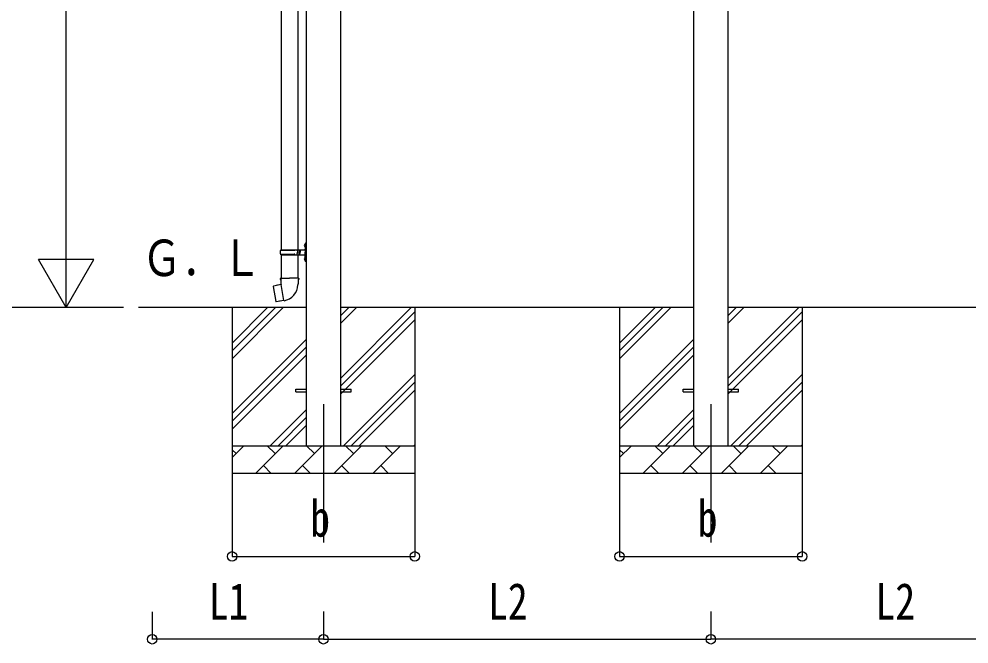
# Model space of a CAD drawing. Units: millimetres, scale not verified. Extents: x -16820 to 16820, y -11880 to 11880.
# Drawn here: x -5224 to -1792, y -3606 to -1346 of the extents above; entities that cross this region are included whole.
import ezdxf
from ezdxf.enums import TextEntityAlignment as Align

# ---------------------------------------------------------------- set-up
doc = ezdxf.new("R2010")
doc.units = ezdxf.units.MM
doc.header["$LTSCALE"] = 50
for name, color, linetype in [('0-4_YKK_12', 2, 'Continuous'), ('0-5_YKK_13', 4, 'Continuous'), ('0-6_YKK_A1', 4, 'Continuous'), ('0-7_YKK_D', 6, 'Continuous')]:
    doc.layers.add(name, color=color, linetype=linetype)
doc.styles.add('ＭＳ ゴシック', font='')
doc.styles.get('ＭＳ ゴシック').set_extended_font_data('MS Gothic')

msp = doc.modelspace()

# ---------------------------------------------------------------- linework, layer by layer
at = {"layer": '0-4_YKK_12'}
for p, q in [((-4124.42, -2739), (-4124.42, -3239)), ((-2724.42, -2739), (-2724.42, -3239))]:
    msp.add_line(p, q, dxfattribs=at)
at = {"layer": '0-5_YKK_13'}
for p, q in [((-4276.92, -1275.49), (-4276.92, -2180)), ((-4216.92, -1275.49), (-4216.92, -2180)), ((-4191.95, -2160.85), (-4191.32, -2160.85)), ((-4191.95, -2160.85), (-4191.95, -2169.15)), ((-4191.32, -2160.85), (-4191.32, -2169.15)), ((-4191.32, -2160.85), (-4190.92, -2161.25)), ((-4190.92, -2157), (-4187.92, -2155.5)), ((-4190.92, -2157), (-4190.92, -2189)), ((-4190.92, -2161.25), (-4190.92, -2168.75)), ((-4187.92, -2155.5), (-4187.92, -2189)), ((-4187.92, -2155.5), (-4186.92, -2155.5)), ((-4186.92, -2155.5), (-4186.92, -2189)), ((-4279.92, -2182), (-4229.59, -2182)), ((-4279.92, -2196), (-4229.59, -2196)), ((-4278.92, -2180), (-4192.92, -2180)), ((-4278.92, -2180), (-4278.92, -2182)), ((-4278.92, -2198), (-4278.92, -2196)), ((-4219.92, -2180), (-4219.92, -2184.5)), ((-4219.92, -2184.5), (-4217.92, -2184.5)), ((-4219.92, -2198), (-4219.92, -2193.5)), ((-4219.92, -2193.5), (-4217.92, -2193.5)), ((-4217.92, -2184.5), (-4217.92, -2189)), ((-4217.92, -2193.5), (-4217.92, -2189)), ((-4211.92, -2180), (-4211.92, -2189)), ((-4211.92, -2184.5), (-4208.92, -2184.5)), ((-4211.92, -2198), (-4211.92, -2189)), ((-4211.92, -2193.5), (-4208.92, -2193.5)), ((-4208.92, -2184.5), (-4208.92, -2189)), ((-4208.92, -2193.5), (-4208.92, -2189)), ((-4193.22, -2162.85), (-4191.18, -2163.85)), ((-4191.95, -2169.15), (-4191.32, -2169.15)), ((-4191.32, -2169.15), (-4190.92, -2168.75)), ((-4191.18, -2163.85), (-4190.57, -2165)), ((-4190.92, -2221), (-4190.92, -2189)), ((-4187.92, -2222.5), (-4187.92, -2189)), ((-4186.92, -2222.5), (-4186.92, -2189)), ((-4278.92, -2198), (-4192.92, -2198)), ((-4276.92, -2198), (-4276.92, -2282.93)), ((-4216.92, -2198), (-4216.92, -2282.93)), ((-4193.22, -2210.85), (-4191.18, -2211.85)), ((-4191.95, -2208.85), (-4191.32, -2208.85)), ((-4191.95, -2208.85), (-4191.95, -2217.15)), ((-4191.95, -2217.15), (-4191.32, -2217.15)), ((-4191.32, -2208.85), (-4191.32, -2217.15)), ((-4191.32, -2208.85), (-4190.92, -2209.25)), ((-4191.32, -2217.15), (-4190.92, -2216.75)), ((-4191.18, -2211.85), (-4190.57, -2213)), ((-4190.92, -2209.25), (-4190.92, -2216.75)), ((-4190.92, -2221), (-4187.92, -2222.5)), ((-4187.92, -2222.5), (-4186.92, -2222.5)), ((-4278.77, -2282.93), (-4280.92, -2283.71)), ((-4280.92, -2283.71), (-4280.92, -2287.33)), ((-4280.92, -2287.33), (-4278.68, -2288.14)), ((-4278.77, -2282.93), (-4246.92, -2282.93)), ((-4278.77, -2282.93), (-4278.68, -2288.14)), ((-4278.68, -2288.14), (-4278.42, -2302.93)), ((-4215.07, -2282.93), (-4246.92, -2282.93)), ((-4212.92, -2287.33), (-4215.16, -2288.14)), ((-4215.07, -2282.93), (-4212.92, -2283.71)), ((-4212.92, -2283.71), (-4212.92, -2287.33)), ((-4305.38, -2311.38), (-4306.19, -2312.55)), ((-4306.19, -2312.55), (-4296.57, -2367.11)), ((-4277.51, -2306.13), (-4305.38, -2311.38)), ((-4292.64, -2308.78), (-4292.85, -2309.02)), ((-4278.42, -2302.93), (-4277.07, -2304.93)), ((-4267.16, -2363.42), (-4277.29, -2305.95)), ((-4277.27, -2305.13), (-4277.27, -2305.83)), ((-4277.07, -2304.93), (-4277.1, -2304.93)), ((-4216.73, -2304.87), (-4216.81, -2307.03)), ((-4215.42, -2302.93), (-4216.73, -2304.87)), ((-4282.55, -2366.02), (-4282.83, -2365.86)), ((-4266.85, -2364.19), (-4267.1, -2363.52)), ((-4224.42, -2684.5), (-4186.92, -2684.5)), ((-4224.42, -2693.5), (-4224.42, -2684.5)), ((-4224.42, -2693.5), (-4186.92, -2693.5)), ((-4061.92, -2684.5), (-4024.42, -2684.5)), ((-4061.92, -2693.5), (-4024.42, -2693.5)), ((-4024.42, -2693.5), (-4024.42, -2684.5)), ((-2824.42, -2684.5), (-2786.92, -2684.5)), ((-2824.42, -2693.5), (-2824.42, -2684.5)), ((-2824.42, -2693.5), (-2786.92, -2693.5)), ((-2661.92, -2684.5), (-2624.42, -2684.5)), ((-2661.92, -2693.5), (-2624.42, -2693.5)), ((-2624.42, -2693.5), (-2624.42, -2684.5))]:
    msp.add_line(p, q, dxfattribs=at)
for points in [[(-4193.22, -2167.15), (-4191.18, -2166.15), (-4190.57, -2165)], [(-4193.22, -2215.15), (-4191.18, -2214.15), (-4190.57, -2213)], [(-4215.07, -2282.93), (-4215.16, -2288.14), (-4215.42, -2302.93)], [(-4290.39, -2308.56), (-4290.67, -2308.4), (-4292.64, -2308.78)], [(-4267.43, -2363.33), (-4295.41, -2367.93), (-4296.57, -2367.11)], [(-4280.36, -2365.46), (-4280.57, -2365.69), (-4282.55, -2366.02)]]:
    msp.add_lwpolyline(points, dxfattribs=at)
for centre, radius, start, end in [((-4187.62, -2165), 6, 136.21765, 223.78235), ((-4231.17, -2189), 49.25, 171.82876, 180.00002), ((-4231.17, -2189), 49.25, 180.00002, 188.17127), ((-4229.59, -2180), 2, 270, 359.99998), ((-4229.59, -2198), 2, 0.00005, 90.00004), ((-4192.92, -2178), 2, 270, 359.99998), ((-4187.62, -2213), 6, 136.21765, 223.78235), ((-4192.92, -2200), 2, 0.00005, 90.00004), ((-4277.57, -2305.83), 0.3, 280.66842, 0), ((-4277.07, -2305.13), 0.2, 100, 180), ((-4277.07, -2304.93), 60.3, 279.96938, 358), ((-4267.38, -2363.63), 0.3, 20, 99.33158), ((-4266.67, -2364.12), 0.2, 200, 279.96938)]:
    msp.add_arc(centre, radius, start, end, dxfattribs=at)
at = {"layer": '0-6_YKK_A1'}
for p, q in [((-2786.92, -44.83), (-2786.92, -2889)), ((-2661.92, -2889), (-2661.92, -44.83)), ((-4186.92, -91.5), (-4186.92, -2889)), ((-4061.92, -2889), (-4061.92, -91.5)), ((-4186.92, -2389), (-4793.15, -2389)), ((-4454.42, -2389), (-4454.42, -2989)), ((-4454.42, -2574.05), (-4269.37, -2389)), ((-4454.42, -2545.77), (-4297.65, -2389)), ((-4454.42, -2517.48), (-4325.94, -2389)), ((-2786.92, -2389), (-4061.92, -2389)), ((-4061.92, -2644.1), (-3806.82, -2389)), ((-4061.92, -2446.11), (-4004.81, -2389)), ((-4061.92, -2417.82), (-4033.1, -2389)), ((-3794.42, -2389), (-3794.42, -2989)), ((-3054.42, -2389), (-3054.42, -2989)), ((-3054.42, -2574.05), (-2869.37, -2389)), ((-3054.42, -2545.77), (-2897.65, -2389)), ((-3054.42, -2517.48), (-2925.94, -2389)), ((-1386.92, -2389), (-2661.92, -2389)), ((-2661.92, -2644.1), (-2406.82, -2389)), ((-2661.92, -2446.11), (-2604.81, -2389)), ((-2661.92, -2417.82), (-2633.1, -2389)), ((-2394.42, -2389), (-2394.42, -2989)), ((-4061.92, -2672.38), (-3794.42, -2404.88)), ((-4061.92, -2700.67), (-3794.42, -2433.17)), ((-2661.92, -2672.38), (-2394.42, -2404.88)), ((-2661.92, -2700.67), (-2394.42, -2433.17)), ((-4454.42, -2772.04), (-4186.92, -2504.54)), ((-3054.42, -2772.04), (-2786.92, -2504.54)), ((-4454.42, -2800.32), (-4186.92, -2532.82)), ((-3054.42, -2800.32), (-2786.92, -2532.82)), ((-4454.42, -2828.61), (-4186.92, -2561.11)), ((-3054.42, -2828.61), (-2786.92, -2561.11)), ((-4052.26, -2889), (-3794.42, -2631.16)), ((-2652.26, -2889), (-2394.42, -2631.16)), ((-4023.98, -2889), (-3794.42, -2659.44)), ((-2623.98, -2889), (-2394.42, -2659.44)), ((-3995.69, -2889), (-3794.42, -2687.73)), ((-2595.69, -2889), (-2394.42, -2687.73)), ((-4316.82, -2889), (-4186.92, -2759.1)), ((-2916.82, -2889), (-2786.92, -2759.1)), ((-4288.54, -2889), (-4186.92, -2787.38)), ((-2888.54, -2889), (-2786.92, -2787.38)), ((-4260.25, -2889), (-4186.92, -2815.67)), ((-2860.25, -2889), (-2786.92, -2815.67)), ((-4454.42, -2889), (-3794.42, -2889)), ((-4454.42, -2931.89), (-4411.53, -2889)), ((-4440.08, -2917.55), (-4454.42, -2903.21)), ((-4370.11, -2989), (-4270.11, -2889)), ((-4298.66, -2917.55), (-4327.21, -2889)), ((-4228.68, -2989), (-4128.68, -2889)), ((-4157.24, -2917.55), (-4185.79, -2889)), ((-4087.26, -2989), (-3987.26, -2889)), ((-4015.82, -2917.55), (-4044.37, -2889)), ((-3945.84, -2989), (-3845.84, -2889)), ((-3874.4, -2917.55), (-3902.95, -2889)), ((-3797.71, -2889), (-3794.42, -2885.72)), ((-3054.42, -2889), (-2394.42, -2889)), ((-3054.42, -2931.89), (-3011.53, -2889)), ((-3040.08, -2917.55), (-3054.42, -2903.21)), ((-2970.11, -2989), (-2870.11, -2889)), ((-2898.66, -2917.55), (-2927.21, -2889)), ((-2828.68, -2989), (-2728.68, -2889)), ((-2757.24, -2917.55), (-2785.79, -2889)), ((-2687.26, -2989), (-2587.26, -2889)), ((-2615.82, -2917.55), (-2644.37, -2889)), ((-2545.84, -2989), (-2445.84, -2889)), ((-2474.4, -2917.55), (-2502.95, -2889)), ((-2397.71, -2889), (-2394.42, -2885.72)), ((-4341.55, -2960.45), (-4313, -2989)), ((-4200.13, -2960.45), (-4171.58, -2989)), ((-4058.71, -2960.45), (-4030.16, -2989)), ((-3917.29, -2960.45), (-3888.74, -2989)), ((-2941.55, -2960.45), (-2913, -2989)), ((-2800.13, -2960.45), (-2771.58, -2989)), ((-2658.71, -2960.45), (-2630.16, -2989)), ((-2517.29, -2960.45), (-2488.74, -2989)), ((-3794.42, -2989), (-4454.42, -2989)), ((-2394.42, -2989), (-3054.42, -2989))]:
    msp.add_line(p, q, dxfattribs=at)
at = {"layer": '0-7_YKK_D'}
for p, q in [((-5054.42, -2189), (-5054.42, -289)), ((-5054.42, -2389), (-5054.42, -2042.59)), ((-5054.42, -2389), (-5154.42, -2215.79)), ((-4954.42, -2215.79), (-5154.42, -2215.79)), ((-5054.42, -2389), (-4954.42, -2215.79)), ((-4847.06, -2389), (-5345.42, -2389)), ((-4847.06, -2389), (-5055.42, -2389)), ((-4454.42, -2990), (-4454.42, -3290)), ((-3794.42, -2990), (-3794.42, -3290)), ((-3054.42, -2990), (-3054.42, -3290)), ((-2394.42, -2990), (-2394.42, -3290)), ((-4454.42, -3289), (-3794.42, -3289)), ((-3054.42, -3289), (-2394.42, -3289)), ((-4743.12, -3490), (-4743.12, -3590)), ((-4124.42, -3489), (-4124.42, -3590)), ((-4124.42, -3489), (-4124.42, -3590)), ((-2724.42, -3489), (-2724.42, -3590)), ((-2724.42, -3489), (-2724.42, -3590)), ((-4124.42, -3589), (-4743.12, -3589)), ((-4124.42, -3589), (-2724.42, -3589)), ((-1324.42, -3589), (-2724.42, -3589))]:
    msp.add_line(p, q, dxfattribs=at)
for centre in [(-4454.42, -3289), (-3794.42, -3289), (-3054.42, -3289), (-2394.42, -3289), (-4743.12, -3589), (-4124.42, -3589), (-4124.42, -3589), (-2724.42, -3589), (-2724.42, -3589)]:
    msp.add_circle(centre, 17, dxfattribs=at)

# ---------------------------------------------------------------- texts
at = {"layer": '0-6_YKK_A1', "style": 'ＭＳ ゴシック', "width": 0.8}
msp.add_text('Ｇ．Ｌ', height=132, dxfattribs=at).set_placement((-4780.2, -2315), align=Align.BOTTOM_LEFT)
at = {"layer": '0-7_YKK_D', "style": 'ＭＳ ゴシック', "width": 0.8}
for s, p in [('b', (-4172.42, -3257)), ('b', (-2772.42, -3257)), ('L1', (-4539.37, -3557)), ('L2', (-3530.02, -3557)), ('L2', (-2130.02, -3557))]:
    msp.add_text(s, height=132, dxfattribs=at).set_placement(p, align=Align.BOTTOM_LEFT)

doc.saveas('drawing.dxf')
